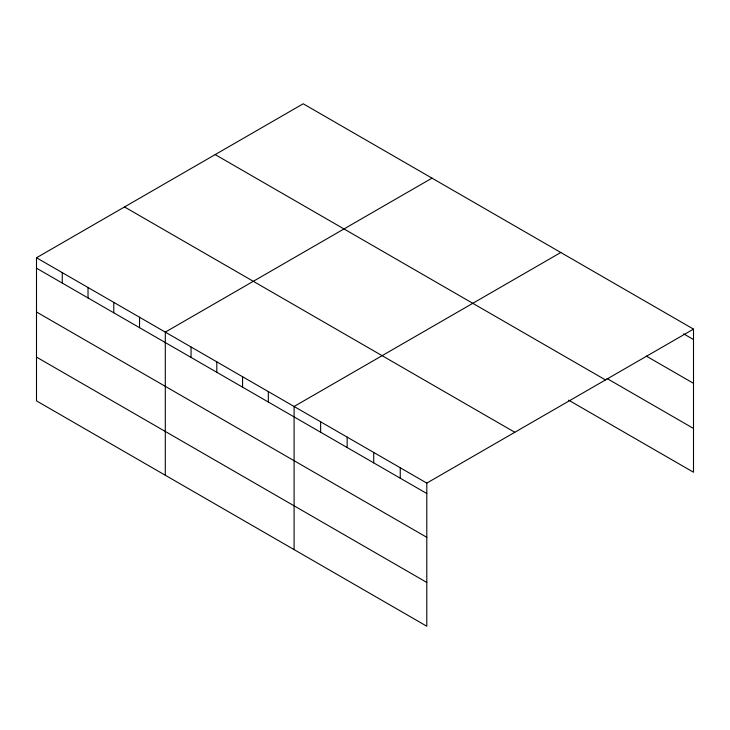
<?xml version="1.0" encoding="UTF-8"?>
<svg xmlns="http://www.w3.org/2000/svg" width="730" height="730" viewBox="0 0 730 730"><rect width="100%" height="100%" fill="white"/><g stroke="black" fill="none" stroke-linecap="round" stroke-linejoin="round"><path stroke-width="1.09" d="M36.5 257.763L426.795 483.096L426.795 626.221L36.5 400.889L36.5 257.763L303.205 103.779L693.5 329.111L693.5 472.237L568.661 400.168M432.005 178.138L165.299 332.123L165.299 475.248M560.804 252.498L294.09 406.482L294.09 549.608M426.795 483.096L693.5 329.111M683.672 333.865L693.5 339.541M646.315 356.085L693.5 383.332M607.004 378.505L693.5 428.446M215.195 154.596L605.489 379.928M124.511 206.946L514.805 432.279M36.5 268.193L426.795 493.517M36.5 311.984L426.795 537.307M36.5 357.098L426.795 582.43M400.25 467.775L400.25 478.196M373.714 452.445L373.714 462.875M347.17 437.124L347.17 447.554M320.634 421.803L320.634 432.233M268.33 391.608L268.33 402.038M242.57 376.735L242.57 387.165M216.81 361.861L216.81 372.291M191.059 346.996L191.059 357.417M139.539 317.249L139.539 327.679M113.78 302.375L113.78 312.805M88.02 287.51L88.02 297.931M62.26 272.637L62.26 283.058"/></g></svg>
